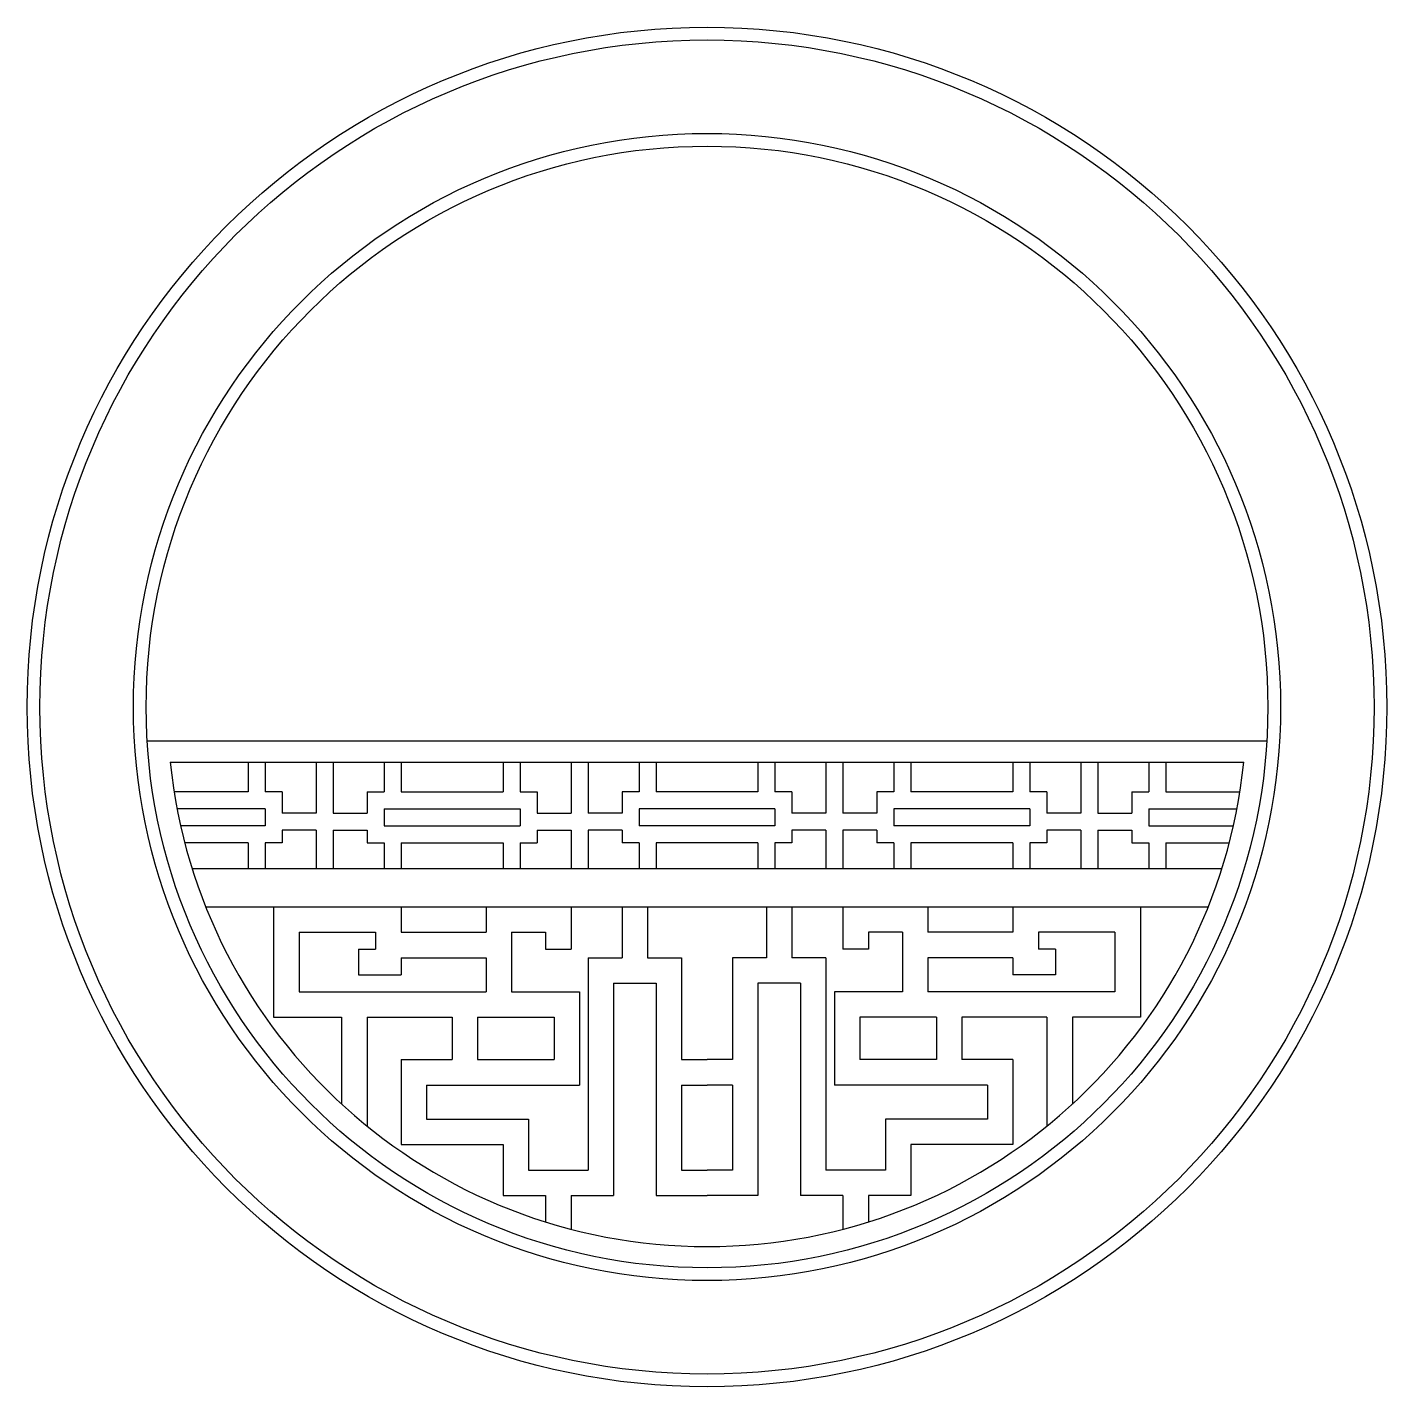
# Model space of a CAD drawing. Header units: metres. Extents: x 2587 to 4187, y 2320 to 3920.
import ezdxf

# ---------------------------------------------------------------- set-up
doc = ezdxf.new("R2010")
doc.units = ezdxf.units.M
for name, color, linetype in [('3', 3, 'Continuous'), ('4', 4, 'Continuous'), ('7', 7, 'Continuous')]:
    doc.layers.add(name, color=color, linetype=linetype)

msp = doc.modelspace()

# ---------------------------------------------------------------- linework, layer by layer
at = {"layer": '3'}
for p, q in [((2846.72, 3055.41), (2846.72, 3020.41)), ((2866.72, 3055.41), (2866.72, 3020.41)), ((2926.72, 3055.41), (2926.72, 2995.41)), ((2946.72, 3055.41), (2946.72, 2995.41)), ((3006.72, 3055.41), (3006.72, 3020.41)), ((3026.72, 3055.41), (3026.72, 3020.41)), ((3146.72, 3055.41), (3146.72, 3020.41)), ((3166.72, 3055.41), (3166.72, 3020.41)), ((3226.72, 3055.41), (3226.72, 2995.41)), ((3246.72, 3055.41), (3246.72, 2995.41)), ((3306.72, 3055.41), (3306.72, 3020.41)), ((3326.72, 3055.41), (3326.72, 3020.41)), ((3446.72, 3055.41), (3446.72, 3020.41)), ((3466.72, 3055.41), (3466.72, 3020.41)), ((3526.72, 3055.41), (3526.72, 2995.41)), ((3546.72, 3055.41), (3546.72, 2995.41)), ((3606.72, 3055.41), (3606.72, 3020.41)), ((3626.72, 3055.41), (3626.72, 3020.41)), ((3746.72, 3055.41), (3746.72, 3020.41)), ((3766.72, 3055.41), (3766.72, 3020.41)), ((3826.72, 3055.41), (3826.72, 2995.41)), ((3846.72, 3055.41), (3846.72, 2995.41)), ((3906.72, 3055.41), (3906.72, 3020.41)), ((3926.72, 3055.41), (3926.72, 3020.41)), ((2846.72, 3020.41), (2759.64, 3020.41)), ((2886.72, 3020.41), (2866.72, 3020.41)), ((2886.72, 3020.41), (2886.72, 2995.41)), ((2986.72, 3020.41), (3006.72, 3020.41)), ((2986.72, 3020.41), (2986.72, 2995.41)), ((3026.72, 3020.41), (3146.72, 3020.41)), ((3166.72, 3020.41), (3186.72, 3020.41)), ((3186.72, 3020.41), (3186.72, 2995.41)), ((3306.72, 3020.41), (3286.72, 3020.41)), ((3286.72, 3020.41), (3286.72, 2995.41)), ((3446.72, 3020.41), (3326.72, 3020.41)), ((3486.72, 3020.41), (3466.72, 3020.41)), ((3486.72, 3020.41), (3486.72, 2995.41)), ((3606.72, 3020.41), (3586.72, 3020.41)), ((3586.72, 3020.41), (3586.72, 2995.41)), ((3746.72, 3020.41), (3626.72, 3020.41)), ((3786.72, 3020.41), (3766.72, 3020.41)), ((3786.72, 3020.41), (3786.72, 2995.41)), ((3886.72, 3020.41), (3886.72, 2995.41)), ((3886.72, 3020.41), (3906.72, 3020.41)), ((3926.72, 3020.41), (4013.79, 3020.41)), ((2866.72, 3000.41), (2763.16, 3000.41)), ((2866.72, 3000.41), (2866.72, 2980.41)), ((2926.72, 2995.41), (2886.72, 2995.41)), ((2946.72, 2995.41), (2986.72, 2995.41)), ((3006.72, 3000.41), (3166.72, 3000.41)), ((3006.72, 3000.41), (3006.72, 2980.41)), ((3166.72, 3000.41), (3166.72, 2980.41)), ((3186.72, 2995.41), (3226.72, 2995.41)), ((3286.72, 2995.41), (3246.72, 2995.41)), ((3306.72, 3000.41), (3306.72, 2980.41)), ((3466.72, 3000.41), (3306.72, 3000.41)), ((3466.72, 3000.41), (3466.72, 2980.41)), ((3526.72, 2995.41), (3486.72, 2995.41)), ((3586.72, 2995.41), (3546.72, 2995.41)), ((3606.72, 3000.41), (3606.72, 2980.41)), ((3766.72, 3000.41), (3606.72, 3000.41)), ((3766.72, 3000.41), (3766.72, 2980.41)), ((3826.72, 2995.41), (3786.72, 2995.41)), ((3846.72, 2995.41), (3886.72, 2995.41)), ((3906.72, 3000.41), (3906.72, 2980.41)), ((3906.72, 3000.41), (4010.28, 3000.41)), ((2866.72, 2980.41), (2767.34, 2980.41)), ((3006.72, 2980.41), (3166.72, 2980.41)), ((3466.72, 2980.41), (3306.72, 2980.41)), ((3766.72, 2980.41), (3606.72, 2980.41)), ((3906.72, 2980.41), (4006.09, 2980.41)), ((2846.72, 2960.41), (2772.21, 2960.41)), ((2846.72, 2960.41), (2846.72, 2930.41)), ((2886.72, 2960.41), (2866.72, 2960.41)), ((2866.72, 2960.41), (2866.72, 2930.41)), ((2886.72, 2975.41), (2886.72, 2960.41)), ((2926.72, 2975.41), (2886.72, 2975.41)), ((2926.72, 2975.41), (2926.72, 2930.41)), ((2946.72, 2975.41), (2946.72, 2930.41)), ((2946.72, 2975.41), (2986.72, 2975.41)), ((2986.72, 2975.41), (2986.72, 2960.41)), ((2986.72, 2960.41), (3006.72, 2960.41)), ((3006.72, 2960.41), (3006.72, 2930.41)), ((3026.72, 2960.41), (3146.72, 2960.41)), ((3026.72, 2960.41), (3026.72, 2930.41)), ((3146.72, 2960.41), (3146.72, 2930.41)), ((3166.72, 2960.41), (3186.72, 2960.41)), ((3166.72, 2960.41), (3166.72, 2930.41)), ((3186.72, 2975.41), (3186.72, 2960.41)), ((3186.72, 2975.41), (3226.72, 2975.41)), ((3226.72, 2975.41), (3226.72, 2930.41)), ((3246.72, 2975.41), (3246.72, 2930.41)), ((3286.72, 2975.41), (3246.72, 2975.41)), ((3286.72, 2975.41), (3286.72, 2960.41)), ((3306.72, 2960.41), (3286.72, 2960.41)), ((3306.72, 2960.41), (3306.72, 2930.41)), ((3326.72, 2960.41), (3326.72, 2930.41)), ((3446.72, 2960.41), (3326.72, 2960.41)), ((3446.72, 2960.41), (3446.72, 2930.41)), ((3486.72, 2960.41), (3466.72, 2960.41)), ((3466.72, 2960.41), (3466.72, 2930.41)), ((3486.72, 2975.41), (3486.72, 2960.41)), ((3526.72, 2975.41), (3486.72, 2975.41)), ((3526.72, 2975.41), (3526.72, 2930.41)), ((3546.72, 2975.41), (3546.72, 2930.41)), ((3586.72, 2975.41), (3546.72, 2975.41)), ((3586.72, 2975.41), (3586.72, 2960.41)), ((3606.72, 2960.41), (3586.72, 2960.41)), ((3606.72, 2960.41), (3606.72, 2930.41)), ((3626.72, 2960.41), (3626.72, 2930.41)), ((3746.72, 2960.41), (3626.72, 2960.41)), ((3746.72, 2960.41), (3746.72, 2930.41)), ((3786.72, 2960.41), (3766.72, 2960.41)), ((3766.72, 2960.41), (3766.72, 2930.41)), ((3786.72, 2975.41), (3786.72, 2960.41)), ((3826.72, 2975.41), (3786.72, 2975.41)), ((3826.72, 2975.41), (3826.72, 2930.41)), ((3846.72, 2975.41), (3886.72, 2975.41)), ((3846.72, 2975.41), (3846.72, 2930.41)), ((3886.72, 2975.41), (3886.72, 2960.41)), ((3886.72, 2960.41), (3906.72, 2960.41)), ((3906.72, 2960.41), (3906.72, 2930.41)), ((3926.72, 2960.41), (3926.72, 2930.41)), ((3926.72, 2960.41), (4001.23, 2960.41)), ((2876.72, 2885.41), (2876.72, 2755.41)), ((3026.72, 2885.41), (3026.72, 2855.41)), ((3126.72, 2885.41), (3126.72, 2855.41)), ((3226.72, 2885.41), (3226.72, 2835.41)), ((3286.72, 2885.41), (3286.72, 2825.41)), ((3316.72, 2885.41), (3316.72, 2825.41)), ((3456.72, 2885.41), (3456.72, 2825.41)), ((3486.72, 2885.41), (3486.72, 2825.41)), ((3546.72, 2885.41), (3546.72, 2835.41)), ((3646.72, 2885.41), (3646.72, 2855.41)), ((3746.72, 2885.41), (3746.72, 2855.41)), ((3896.72, 2885.41), (3896.72, 2755.41)), ((2906.72, 2855.41), (2996.72, 2855.41)), ((2906.72, 2855.41), (2906.72, 2785.41)), ((2996.72, 2855.41), (2996.72, 2835.41)), ((3026.72, 2855.41), (3126.72, 2855.41)), ((3156.72, 2855.41), (3196.72, 2855.41)), ((3156.72, 2855.41), (3156.72, 2785.41)), ((3196.72, 2855.41), (3196.72, 2835.41)), ((3576.72, 2855.41), (3576.72, 2835.41)), ((3616.72, 2855.41), (3576.72, 2855.41)), ((3616.72, 2855.41), (3616.72, 2785.41)), ((3746.72, 2855.41), (3646.72, 2855.41)), ((3866.72, 2855.41), (3776.72, 2855.41)), ((3776.72, 2855.41), (3776.72, 2835.41)), ((3866.72, 2855.41), (3866.72, 2785.41)), ((2976.72, 2835.41), (2976.72, 2805.41)), ((2976.72, 2835.41), (2996.72, 2835.41)), ((3196.72, 2835.41), (3226.72, 2835.41)), ((3576.72, 2835.41), (3546.72, 2835.41)), ((3796.72, 2835.41), (3776.72, 2835.41)), ((3796.72, 2835.41), (3796.72, 2805.41)), ((3026.72, 2825.41), (3126.72, 2825.41)), ((3026.72, 2825.41), (3026.72, 2805.41)), ((3126.72, 2825.41), (3126.72, 2785.41)), ((3246.72, 2825.41), (3286.72, 2825.41)), ((3246.72, 2825.41), (3246.72, 2575.41)), ((3316.72, 2825.41), (3356.72, 2825.41)), ((3356.72, 2825.41), (3356.72, 2705.41)), ((3456.72, 2825.41), (3416.72, 2825.41)), ((3416.72, 2825.41), (3416.72, 2705.41)), ((3526.72, 2825.41), (3486.72, 2825.41)), ((3526.72, 2825.41), (3526.72, 2575.41)), ((3646.72, 2825.41), (3646.72, 2785.41)), ((3746.72, 2825.41), (3646.72, 2825.41)), ((3746.72, 2825.41), (3746.72, 2805.41)), ((2976.72, 2805.41), (3026.72, 2805.41)), ((3796.72, 2805.41), (3746.72, 2805.41)), ((2906.72, 2785.41), (3126.72, 2785.41)), ((3156.72, 2785.41), (3236.72, 2785.41)), ((3236.72, 2785.41), (3236.72, 2675.41)), ((3276.72, 2795.41), (3326.72, 2795.41)), ((3276.72, 2795.41), (3276.72, 2545.41)), ((3326.72, 2795.41), (3326.72, 2545.41)), ((3496.72, 2795.41), (3446.72, 2795.41)), ((3446.72, 2795.41), (3446.72, 2545.41)), ((3496.72, 2795.41), (3496.72, 2545.41)), ((3616.72, 2785.41), (3536.72, 2785.41)), ((3536.72, 2785.41), (3536.72, 2675.41)), ((3866.72, 2785.41), (3646.72, 2785.41)), ((2876.72, 2755.41), (2956.72, 2755.41)), ((2956.72, 2755.41), (2956.72, 2653.16)), ((2986.72, 2755.41), (3086.72, 2755.41)), ((2986.72, 2755.41), (2986.72, 2627.23)), ((3086.72, 2755.41), (3086.72, 2705.41)), ((3116.72, 2755.41), (3206.72, 2755.41)), ((3116.72, 2755.41), (3116.72, 2705.41)), ((3206.72, 2755.41), (3206.72, 2705.41)), ((3656.72, 2755.41), (3566.72, 2755.41)), ((3566.72, 2755.41), (3566.72, 2705.41)), ((3656.72, 2755.41), (3656.72, 2705.41)), ((3786.72, 2755.41), (3686.72, 2755.41)), ((3686.72, 2755.41), (3686.72, 2705.41)), ((3786.72, 2755.41), (3786.72, 2627.23)), ((3896.72, 2755.41), (3816.72, 2755.41)), ((3816.72, 2755.41), (3816.72, 2653.16)), ((3026.72, 2705.41), (3086.72, 2705.41)), ((3026.72, 2705.41), (3026.72, 2605.41)), ((3116.72, 2705.41), (3206.72, 2705.41)), ((3356.72, 2705.41), (3386.72, 2705.41)), ((3416.72, 2705.41), (3386.72, 2705.41)), ((3656.72, 2705.41), (3566.72, 2705.41)), ((3746.72, 2705.41), (3686.72, 2705.41)), ((3746.72, 2705.41), (3746.72, 2605.41)), ((3056.72, 2675.41), (3236.72, 2675.41)), ((3056.72, 2675.41), (3056.72, 2635.41)), ((3356.72, 2675.41), (3356.72, 2575.41)), ((3356.72, 2675.41), (3386.72, 2675.41)), ((3416.72, 2675.41), (3386.72, 2675.41)), ((3416.72, 2675.41), (3416.72, 2575.41)), ((3716.72, 2675.41), (3536.72, 2675.41)), ((3716.72, 2675.41), (3716.72, 2635.41)), ((3056.72, 2635.41), (3176.72, 2635.41)), ((3176.72, 2635.41), (3176.72, 2575.41)), ((3596.72, 2635.41), (3596.72, 2575.41)), ((3716.72, 2635.41), (3596.72, 2635.41)), ((3026.72, 2605.41), (3146.72, 2605.41)), ((3146.72, 2605.41), (3146.72, 2545.41)), ((3626.72, 2605.41), (3626.72, 2545.41)), ((3746.72, 2605.41), (3626.72, 2605.41)), ((3176.72, 2575.41), (3246.72, 2575.41)), ((3356.72, 2575.41), (3386.72, 2575.41)), ((3416.72, 2575.41), (3386.72, 2575.41)), ((3596.72, 2575.41), (3526.72, 2575.41)), ((3146.72, 2545.41), (3196.72, 2545.41)), ((3196.72, 2545.41), (3196.72, 2514.5)), ((3226.72, 2545.41), (3276.72, 2545.41)), ((3226.72, 2545.41), (3226.72, 2505.9)), ((3326.72, 2545.41), (3386.72, 2545.41)), ((3446.72, 2545.41), (3386.72, 2545.41)), ((3546.72, 2545.41), (3496.72, 2545.41)), ((3546.72, 2545.41), (3546.72, 2505.9)), ((3626.72, 2545.41), (3576.72, 2545.41)), ((3576.72, 2545.41), (3576.72, 2514.5))]:
    msp.add_line(p, q, dxfattribs=at)
msp.add_circle((3386.72, 3120.41), 785, dxfattribs=at)
at = {"layer": '4'}
msp.add_line((2727.93, 3080.41), (4045.51, 3080.41), dxfattribs=at)
for radius in [800, 660]:
    msp.add_circle((3386.72, 3120.41), radius, dxfattribs=at)
at = {"layer": '7'}
for p, q in [((2755.05, 3055.41), (4018.38, 3055.41)), ((2780.81, 2930.41), (3992.63, 2930.41)), ((2796.8, 2885.41), (3976.63, 2885.41))]:
    msp.add_line(p, q, dxfattribs=at)
msp.add_circle((3386.72, 3120.41), 675, dxfattribs=at)
msp.add_arc((3386.72, 3120.41), 635, 185.88, 354.12, dxfattribs=at)

doc.saveas('drawing.dxf')
